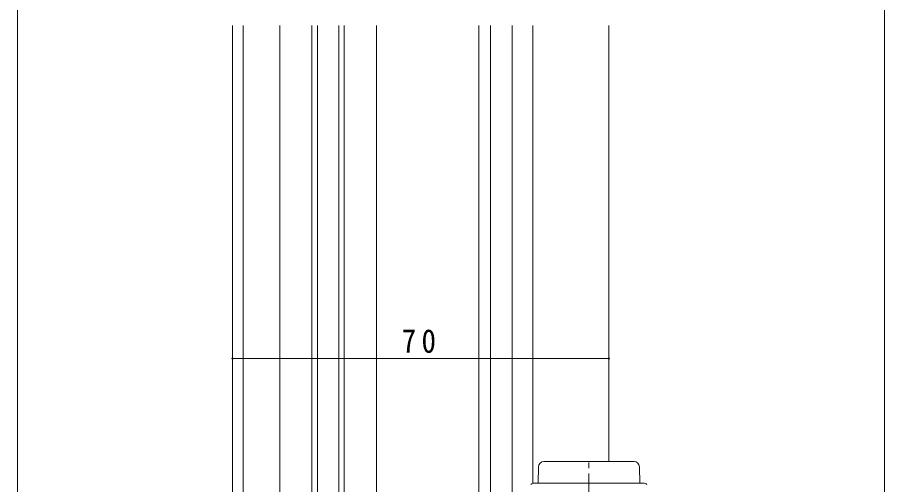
# Model space of a CAD drawing. Units: millimetres on the paper. Extents: x -397 to 397, y -282 to 282.
# Drawn here: x -393.9 to -232.6, y -89.2 to -2.2 of the extents above; entities that cross this region are included whole.
import ezdxf

# ---------------------------------------------------------------- set-up
doc = ezdxf.new("R2010")
doc.units = ezdxf.units.MM
doc.linetypes.add('USER2', pattern=[13, 10, -1, 1, -1])
for name, color, linetype, lineweight in [('0-1_YKK_ZWAK', 7, 'Continuous', 18), ('0-4_YKK_12', 2, 'Continuous', 18), ('0-5_YKK_13', 4, 'Continuous', 18), ('0-6_YKK_D', 6, 'Continuous', 18)]:
    doc.layers.add(name, color=color, linetype=linetype, lineweight=lineweight)
doc.styles.add('ＭＳ ゴシック', font='')
doc.styles.get('ＭＳ ゴシック').set_extended_font_data('MS Gothic')

msp = doc.modelspace()

# ---------------------------------------------------------------- linework, layer by layer
at = {"layer": '0-1_YKK_ZWAK'}
msp.add_line((-393.908, -245.7), (-393.908, 279.3), dxfattribs=at)
at = {"layer": '0-4_YKK_12'}
for p, q in [((-353.908, -195.7), (-353.908, -3.7)), ((-351.908, -170.7), (-351.908, -3.7)), ((-345.108, -105.7), (-345.108, -3.7)), ((-339.108, -3.7), (-339.108, -115.701)), ((-338.108, -115.701), (-338.108, -3.7)), ((-334.108, -3.7), (-334.108, -115.701)), ((-333.108, -115.701), (-333.108, -3.7)), ((-327.108, -105.7), (-327.108, -3.7)), ((-308.108, -106), (-308.108, -3.7)), ((-305.908, -126.603), (-305.908, -3.7)), ((-301.908, -94.519), (-301.908, -3.7)), ((-298.008, -88.929), (-298.008, -3.7)), ((-283.908, -84.875), (-283.908, -3.7))]:
    msp.add_line(p, q, dxfattribs=at)
at = {"layer": '0-5_YKK_13'}
for p, q in [((-279.21, -84.875), (-296, -84.875)), ((-297.053, -88.875), (-297, -85.858)), ((-278.158, -88.875), (-278.21, -85.858)), ((-297.691, -88.877), (-277.519, -88.877))]:
    msp.add_line(p, q, dxfattribs=at)
at = {"layer": '0-5_YKK_13', "linetype": 'USER2'}
msp.add_line((-287.605, -136.069), (-287.605, -84.209), dxfattribs=at)
at = {"layer": '0-5_YKK_13'}
for centre, start, end in [((-296, -85.875), 90, 179), ((-279.21, -85.875), 1, 90), ((-297.691, -89.877), 90, 135), ((-277.519, -89.877), 45, 90)]:
    msp.add_arc(centre, 1, start, end, dxfattribs=at)
at = {"layer": '0-6_YKK_D'}
for p, q in [((-232.605, 152.3), (-232.605, -133.7)), ((-353.908, -93.7), (-353.908, -64.7)), ((-353.908, -65.7), (-283.908, -65.7)), ((-283.908, -83.875), (-283.908, -64.7))]:
    msp.add_line(p, q, dxfattribs=at)
for centre, start, end in [((-353.908, -65.7), 0, 180), ((-353.908, -65.7), 180, 0), ((-283.908, -65.7), 0, 180), ((-283.908, -65.7), 180, 0)]:
    msp.add_arc(centre, 0.106, start, end, dxfattribs=at)

# ---------------------------------------------------------------- texts
at = {"layer": '0-6_YKK_D', "color": 7, "insert": (-322.428, -64.7), "char_height": 4.399, "attachment_point": 7, "style": 'ＭＳ ゴシック'}
msp.add_mtext('\\T1.37;\\W0.9;70', dxfattribs=at)

doc.saveas('drawing.dxf')
